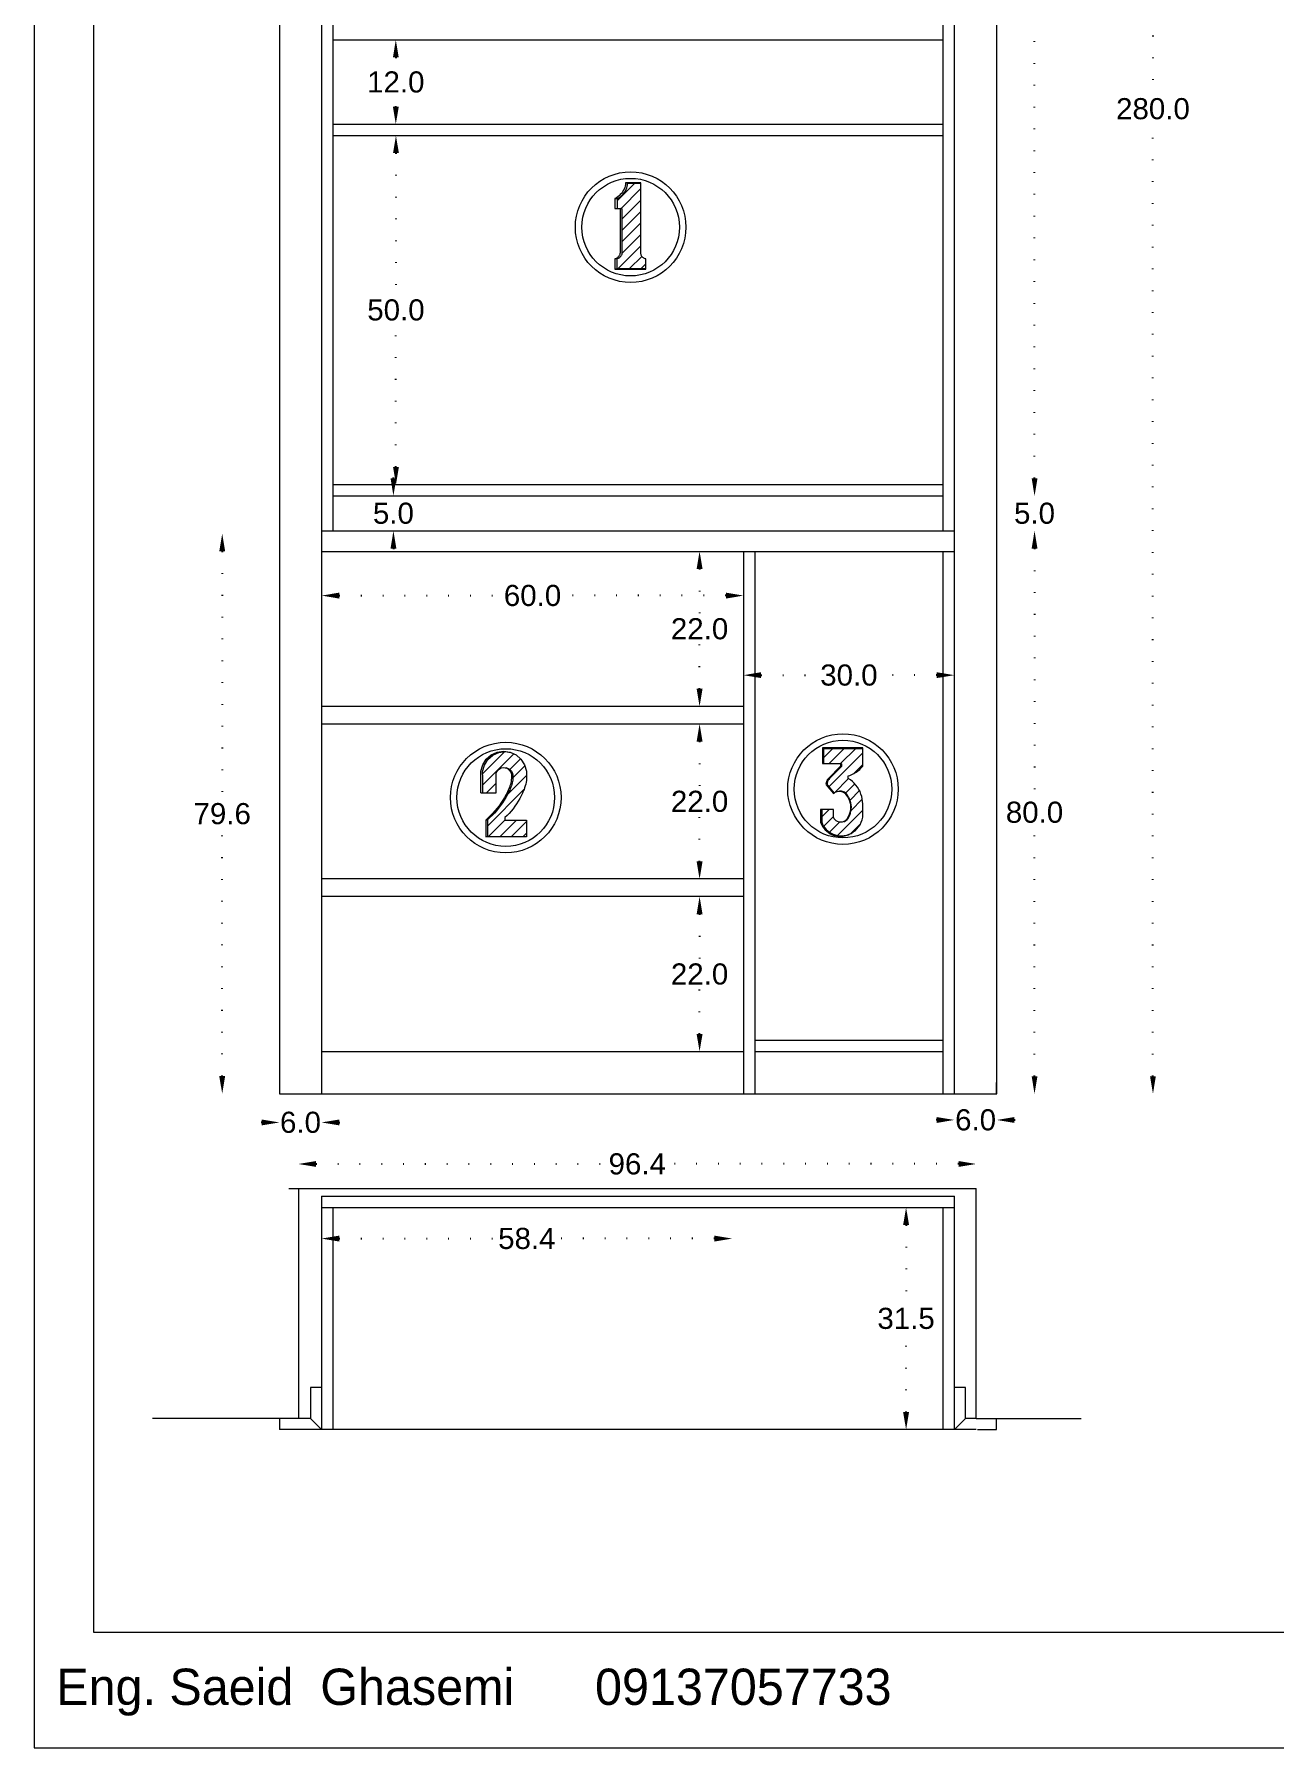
# Model space of a CAD drawing. Header units: inches. Extents: x 91 to 9019, y -381 to 2878.
# Drawn here: x 2794.9 to 2971.3, y 601.1 to 844.6 of the extents above; entities that cross this region are included whole.
import ezdxf

# ---------------------------------------------------------------- set-up
doc = ezdxf.new("R2010")
doc.units = ezdxf.units.IN
doc.header["$MEASUREMENT"] = 0
doc.linetypes.add('ACAD_ISO07W100', pattern=[3, 0, -3])
doc.styles.get("Standard").update_dxf_attribs({"font": 'arial.ttf'})
doc.dimstyles.get("Standard").update_dxf_attribs({"dimtxt": 3, "dimasz": 2.5, "dimexe": 0.18, "dimexo": 0.0625, "dimgap": 0.09, "dimtad": 0, "dimtih": 1, "dimtoh": 1, "dimdec": 1, "dimzin": 0, "dimdsep": 46, "dimtxsty": 'Standard', "dimcen": 0.09, "dimse1": 1, "dimse2": 1, "dimadec": 0, "dimazin": 0, "dimtfac": 1, "dimtdec": 1, "dimtix": 1, "dimtofl": 0, "dimtmove": 0, "dimatfit": 3, "dimfxl": 1, "dimtolj": 1, "dimtzin": 0, "dimarcsym": 0})

# ---------------------------------------------------------------- blocks, each defined once
blk = doc.blocks.new('*D85')
at = {"color": 0, "linetype": 'ACAD_ISO07W100', "lineweight": -2, "transparency": 16777216}
for p, q in [((2953.96, 971.53), (2953.96, 835.65)), ((2953.96, 696.53), (2953.96, 832.41))]:
    blk.add_line(p, q, dxfattribs=at)
at = {"color": 0, "transparency": 16777216}
for points in [[(2953.54, 971.53), (2954.37, 971.53), (2953.96, 974.03)], [(2953.54, 696.53), (2954.37, 696.53), (2953.96, 694.03)]]:
    blk.add_solid(points, dxfattribs=at)
at = {"layer": 'Defpoints', "color": 0, "transparency": 16777216}
for p in [(2931.76, 974.03), (2931.76, 694.03), (2953.96, 694.03)]:
    blk.add_point(p, dxfattribs=at)
at = {"color": 0, "lineweight": 20, "transparency": 16777216, "insert": (2953.96, 834.03), "char_height": 3, "attachment_point": 5}
blk.add_mtext('\\A1;280.0', dxfattribs=at)
blk = doc.blocks.new('*D87')
at = {"color": 0, "linetype": 'ACAD_ISO07W100', "lineweight": -2, "transparency": 16777216}
for p, q in [((2827.26, 689.96), (2824.76, 689.96)), ((2838.26, 689.96), (2840.76, 689.96))]:
    blk.add_line(p, q, dxfattribs=at)
at = {"color": 0, "transparency": 16777216}
for points in [[(2827.26, 690.37), (2827.26, 689.54), (2829.76, 689.96)], [(2838.26, 690.37), (2838.26, 689.54), (2835.76, 689.96)]]:
    blk.add_solid(points, dxfattribs=at)
at = {"layer": 'Defpoints', "color": 0, "transparency": 16777216}
for p in [(2829.76, 694.03), (2835.76, 694.04), (2835.76, 689.96)]:
    blk.add_point(p, dxfattribs=at)
at = {"color": 0, "lineweight": 20, "transparency": 16777216, "insert": (2832.76, 689.96), "char_height": 3, "attachment_point": 5}
blk.add_mtext('\\A1;6.0', dxfattribs=at)
blk = doc.blocks.new('*D88')
at = {"color": 0, "linetype": 'ACAD_ISO07W100', "lineweight": -2, "transparency": 16777216}
for p, q in [((2923.22, 690.31), (2920.72, 690.31)), ((2934.26, 690.31), (2936.76, 690.31))]:
    blk.add_line(p, q, dxfattribs=at)
at = {"color": 0, "transparency": 16777216}
for points in [[(2923.22, 690.72), (2923.22, 689.89), (2925.72, 690.31)], [(2934.26, 690.72), (2934.26, 689.89), (2931.76, 690.31)]]:
    blk.add_solid(points, dxfattribs=at)
at = {"layer": 'Defpoints', "color": 0, "transparency": 16777216}
for p in [(2925.72, 694.04), (2931.76, 694.03), (2931.76, 690.31)]:
    blk.add_point(p, dxfattribs=at)
at = {"color": 0, "lineweight": 20, "transparency": 16777216, "insert": (2928.74, 690.31), "char_height": 3, "attachment_point": 5}
blk.add_mtext('\\A1;6.0', dxfattribs=at)
blk = doc.blocks.new('*D86')
at = {"color": 0, "linetype": 'ACAD_ISO07W100', "lineweight": -2, "transparency": 16777216}
for p, q in [((2821.63, 771.13), (2821.63, 735.45)), ((2821.63, 696.54), (2821.63, 732.21))]:
    blk.add_line(p, q, dxfattribs=at)
at = {"color": 0, "transparency": 16777216}
for points in [[(2821.21, 771.13), (2822.05, 771.13), (2821.63, 773.63)], [(2821.21, 696.54), (2822.05, 696.54), (2821.63, 694.04)]]:
    blk.add_solid(points, dxfattribs=at)
at = {"layer": 'Defpoints', "color": 0, "transparency": 16777216}
for p in [(2821.63, 773.63), (2835.76, 773.63), (2837.36, 694.04)]:
    blk.add_point(p, dxfattribs=at)
at = {"color": 0, "lineweight": 20, "transparency": 16777216, "insert": (2821.63, 733.83), "char_height": 3, "attachment_point": 5}
blk.add_mtext('\\A1;79.6', dxfattribs=at)
blk = doc.blocks.new('*D89')
at = {"color": 0, "linetype": 'ACAD_ISO07W100', "lineweight": -2, "transparency": 16777216}
for p, q in [((2846.33, 827.73), (2846.33, 807.05)), ((2846.33, 783.13), (2846.33, 803.81))]:
    blk.add_line(p, q, dxfattribs=at)
at = {"color": 0, "transparency": 16777216}
for points in [[(2845.92, 827.73), (2846.75, 827.73), (2846.33, 830.23)], [(2845.92, 783.13), (2846.75, 783.13), (2846.33, 780.63)]]:
    blk.add_solid(points, dxfattribs=at)
at = {"layer": 'Defpoints', "color": 0, "transparency": 16777216}
for p in [(2837.36, 830.23), (2837.36, 780.63), (2846.33, 780.63)]:
    blk.add_point(p, dxfattribs=at)
at = {"color": 0, "lineweight": 20, "transparency": 16777216, "insert": (2846.33, 805.43), "char_height": 3, "attachment_point": 5}
blk.add_mtext('\\A1;50.0', dxfattribs=at)
blk = doc.blocks.new('*D90')
at = {"color": 0, "linetype": 'ACAD_ISO07W100', "lineweight": -2, "transparency": 16777216}
for p, q in [((2846.31, 841.33), (2846.31, 839.45)), ((2846.31, 834.33), (2846.31, 836.21))]:
    blk.add_line(p, q, dxfattribs=at)
at = {"color": 0, "transparency": 16777216}
for points in [[(2845.9, 841.33), (2846.73, 841.33), (2846.31, 843.83)], [(2845.9, 834.33), (2846.73, 834.33), (2846.31, 831.83)]]:
    blk.add_solid(points, dxfattribs=at)
at = {"layer": 'Defpoints', "color": 0, "transparency": 16777216}
for p in [(2837.36, 843.83), (2846.31, 843.83), (2837.36, 831.83)]:
    blk.add_point(p, dxfattribs=at)
at = {"color": 0, "lineweight": 20, "transparency": 16777216, "insert": (2846.31, 837.83), "char_height": 3, "attachment_point": 5}
blk.add_mtext('\\A1;12.0', dxfattribs=at)
blk = doc.blocks.new('*D224')
at = {"color": 0, "linetype": 'ACAD_ISO07W100', "lineweight": -2, "transparency": 16777216}
for p, q in [((2898.24, 753.53), (2906.75, 753.53)), ((2923.22, 753.53), (2914.71, 753.53))]:
    blk.add_line(p, q, dxfattribs=at)
at = {"color": 0, "transparency": 16777216}
for points in [[(2898.24, 753.95), (2898.24, 753.12), (2895.74, 753.53)], [(2923.22, 753.95), (2923.22, 753.12), (2925.72, 753.53)]]:
    blk.add_solid(points, dxfattribs=at)
at = {"layer": 'Defpoints', "color": 0, "transparency": 16777216}
for p in [(2895.74, 758.63), (2925.72, 758.63), (2895.74, 753.53)]:
    blk.add_point(p, dxfattribs=at)
at = {"color": 0, "lineweight": 20, "transparency": 16777216, "insert": (2910.73, 753.53), "char_height": 3, "attachment_point": 5}
blk.add_mtext('\\A1;30.0', dxfattribs=at)
blk = doc.blocks.new('*D225')
at = {"color": 0, "linetype": 'ACAD_ISO07W100', "lineweight": -2, "transparency": 16777216}
for p, q in [((2845.97, 781.53), (2845.97, 784.03)), ((2845.97, 771.53), (2845.97, 769.03))]:
    blk.add_line(p, q, dxfattribs=at)
at = {"color": 0, "transparency": 16777216}
for points in [[(2845.56, 781.53), (2846.39, 781.53), (2845.97, 779.03)], [(2845.56, 771.53), (2846.39, 771.53), (2845.97, 774.03)]]:
    blk.add_solid(points, dxfattribs=at)
at = {"layer": 'Defpoints', "color": 0, "transparency": 16777216}
for p in [(2837.36, 779.03), (2845.97, 779.03), (2837.36, 774.03)]:
    blk.add_point(p, dxfattribs=at)
at = {"color": 0, "lineweight": 20, "transparency": 16777216, "insert": (2845.97, 776.53), "char_height": 3, "attachment_point": 5}
blk.add_mtext('\\A1;5.0', dxfattribs=at)
blk = doc.blocks.new('*D241')
at = {"color": 0, "linetype": 'ACAD_ISO07W100', "lineweight": -2, "transparency": 16777216}
for p, q in [((2838.26, 764.84), (2861.76, 764.84)), ((2893.24, 764.84), (2869.74, 764.84))]:
    blk.add_line(p, q, dxfattribs=at)
at = {"color": 0, "transparency": 16777216}
for points in [[(2838.26, 765.26), (2838.26, 764.42), (2835.76, 764.84)], [(2893.24, 765.26), (2893.24, 764.42), (2895.74, 764.84)]]:
    blk.add_solid(points, dxfattribs=at)
at = {"layer": 'Defpoints', "color": 0, "transparency": 16777216}
for p in [(2895.74, 773.63), (2895.74, 764.84), (2835.76, 694.04)]:
    blk.add_point(p, dxfattribs=at)
at = {"color": 0, "lineweight": 20, "transparency": 16777216, "insert": (2865.75, 764.84), "char_height": 3, "attachment_point": 5}
blk.add_mtext('\\A1;60.0', dxfattribs=at)
blk = doc.blocks.new('*D247')
at = {"color": 0, "linetype": 'ACAD_ISO07W100', "lineweight": -2, "transparency": 16777216}
for p, q in [((2889.5, 768.63), (2889.5, 761.73)), ((2889.5, 751.59), (2889.5, 758.49))]:
    blk.add_line(p, q, dxfattribs=at)
at = {"color": 0, "transparency": 16777216}
for points in [[(2889.08, 768.63), (2889.92, 768.63), (2889.5, 771.13)], [(2889.08, 751.59), (2889.92, 751.59), (2889.5, 749.09)]]:
    blk.add_solid(points, dxfattribs=at)
at = {"layer": 'Defpoints', "color": 0, "transparency": 16777216}
for p in [(2895.74, 771.13), (2889.5, 749.09), (2895.74, 749.09)]:
    blk.add_point(p, dxfattribs=at)
at = {"color": 0, "lineweight": 20, "transparency": 16777216, "insert": (2889.5, 760.11), "char_height": 3, "attachment_point": 5}
blk.add_mtext('\\A1;22.0', dxfattribs=at)
blk = doc.blocks.new('*D248')
at = {"color": 0, "linetype": 'ACAD_ISO07W100', "lineweight": -2, "transparency": 16777216}
for p, q in [((2889.5, 744.09), (2889.5, 737.2)), ((2889.5, 727.06), (2889.5, 733.96))]:
    blk.add_line(p, q, dxfattribs=at)
at = {"color": 0, "transparency": 16777216}
for points in [[(2889.08, 744.09), (2889.92, 744.09), (2889.5, 746.59)], [(2889.08, 727.06), (2889.92, 727.06), (2889.5, 724.56)]]:
    blk.add_solid(points, dxfattribs=at)
at = {"layer": 'Defpoints', "color": 0, "transparency": 16777216}
for p in [(2895.74, 746.59), (2889.5, 724.56), (2895.74, 724.56)]:
    blk.add_point(p, dxfattribs=at)
at = {"color": 0, "lineweight": 20, "transparency": 16777216, "insert": (2889.5, 735.58), "char_height": 3, "attachment_point": 5}
blk.add_mtext('\\A1;22.0', dxfattribs=at)
blk = doc.blocks.new('*D249')
at = {"color": 0, "linetype": 'ACAD_ISO07W100', "lineweight": -2, "transparency": 16777216}
for p, q in [((2889.5, 719.56), (2889.5, 712.67)), ((2889.5, 702.53), (2889.5, 709.42))]:
    blk.add_line(p, q, dxfattribs=at)
at = {"color": 0, "transparency": 16777216}
for points in [[(2889.08, 719.56), (2889.92, 719.56), (2889.5, 722.06)], [(2889.08, 702.53), (2889.92, 702.53), (2889.5, 700.03)]]:
    blk.add_solid(points, dxfattribs=at)
at = {"layer": 'Defpoints', "color": 0, "transparency": 16777216}
for p in [(2895.74, 722.06), (2889.5, 700.03), (2895.74, 700.03)]:
    blk.add_point(p, dxfattribs=at)
at = {"color": 0, "lineweight": 20, "transparency": 16777216, "insert": (2889.5, 711.04), "char_height": 3, "attachment_point": 5}
blk.add_mtext('\\A1;22.0', dxfattribs=at)
blk = doc.blocks.new('*D250')
at = {"color": 0, "linetype": 'ACAD_ISO07W100', "lineweight": -2, "transparency": 16777216}
for p, q in [((2937.12, 771.53), (2937.12, 735.65)), ((2937.12, 696.53), (2937.12, 732.41))]:
    blk.add_line(p, q, dxfattribs=at)
at = {"color": 0, "transparency": 16777216}
for points in [[(2936.71, 771.53), (2937.54, 771.53), (2937.12, 774.03)], [(2936.71, 696.53), (2937.54, 696.53), (2937.12, 694.03)]]:
    blk.add_solid(points, dxfattribs=at)
at = {"layer": 'Defpoints', "color": 0, "transparency": 16777216}
for p in [(2925.72, 774.03), (2925.72, 694.03), (2937.12, 694.03)]:
    blk.add_point(p, dxfattribs=at)
at = {"color": 0, "lineweight": 20, "transparency": 16777216, "insert": (2937.12, 734.03), "char_height": 3, "attachment_point": 5}
blk.add_mtext('\\A1;80.0', dxfattribs=at)
blk = doc.blocks.new('*D251')
at = {"color": 0, "linetype": 'ACAD_ISO07W100', "lineweight": -2, "transparency": 16777216}
for p, q in [((2937.12, 781.53), (2937.12, 784.03)), ((2937.12, 771.53), (2937.12, 769.03))]:
    blk.add_line(p, q, dxfattribs=at)
at = {"color": 0, "transparency": 16777216}
for points in [[(2936.71, 781.53), (2937.54, 781.53), (2937.12, 779.03)], [(2936.71, 771.53), (2937.54, 771.53), (2937.12, 774.03)]]:
    blk.add_solid(points, dxfattribs=at)
at = {"layer": 'Defpoints', "color": 0, "transparency": 16777216}
for p in [(2925.72, 779.03), (2937.12, 779.03), (2925.72, 774.03)]:
    blk.add_point(p, dxfattribs=at)
at = {"color": 0, "lineweight": 20, "transparency": 16777216, "insert": (2937.12, 776.53), "char_height": 3, "attachment_point": 5}
blk.add_mtext('\\A1;5.0', dxfattribs=at)
blk = doc.blocks.new('*D252')
at = {"color": 0, "linetype": 'ACAD_ISO07W100', "lineweight": -2, "transparency": 16777216}
for p, q in [((2937.13, 965.53), (2937.13, 875.15)), ((2937.13, 781.53), (2937.13, 871.91))]:
    blk.add_line(p, q, dxfattribs=at)
at = {"color": 0, "transparency": 16777216}
for points in [[(2936.72, 965.53), (2937.55, 965.53), (2937.13, 968.03)], [(2936.72, 781.53), (2937.55, 781.53), (2937.13, 779.03)]]:
    blk.add_solid(points, dxfattribs=at)
at = {"layer": 'Defpoints', "color": 0, "transparency": 16777216}
for p in [(2925.72, 968.03), (2937.13, 968.03), (2925.72, 779.03)]:
    blk.add_point(p, dxfattribs=at)
at = {"color": 0, "lineweight": 20, "transparency": 16777216, "insert": (2937.13, 873.53), "char_height": 3, "attachment_point": 5}
blk.add_mtext('\\A1;189.0', dxfattribs=at)
blk = doc.blocks.new('*D267')
at = {"color": 0, "linetype": 'ACAD_ISO07W100', "lineweight": -2, "transparency": 16777216}
for p, q in [((2918.86, 675.38), (2918.86, 663.71)), ((2918.86, 648.79), (2918.86, 660.46))]:
    blk.add_line(p, q, dxfattribs=at)
at = {"color": 0, "transparency": 16777216}
for points in [[(2918.44, 675.38), (2919.28, 675.38), (2918.86, 677.88)], [(2918.44, 648.79), (2919.28, 648.79), (2918.86, 646.29)]]:
    blk.add_solid(points, dxfattribs=at)
at = {"layer": 'Defpoints', "color": 0, "transparency": 16777216}
for p in [(2918.86, 677.88), (2925.72, 677.88), (2925.72, 646.29)]:
    blk.add_point(p, dxfattribs=at)
at = {"color": 0, "lineweight": 20, "transparency": 16777216, "insert": (2918.86, 662.09), "char_height": 3, "attachment_point": 5}
blk.add_mtext('\\A1;31.5', dxfattribs=at)
blk = doc.blocks.new('*D270')
at = {"color": 0, "linetype": 'ACAD_ISO07W100', "lineweight": -2, "transparency": 16777216}
for p, q in [((2838.26, 673.45), (2860.96, 673.45)), ((2891.62, 673.45), (2868.92, 673.45))]:
    blk.add_line(p, q, dxfattribs=at)
at = {"color": 0, "transparency": 16777216}
for points in [[(2838.26, 673.87), (2838.26, 673.03), (2835.76, 673.45)], [(2891.62, 673.87), (2891.62, 673.03), (2894.12, 673.45)]]:
    blk.add_solid(points, dxfattribs=at)
at = {"layer": 'Defpoints', "color": 0, "transparency": 16777216}
for p in [(2835.76, 679.48), (2894.12, 679.48), (2835.76, 673.45)]:
    blk.add_point(p, dxfattribs=at)
at = {"color": 0, "lineweight": 20, "transparency": 16777216, "insert": (2864.94, 673.45), "char_height": 3, "attachment_point": 5}
blk.add_mtext('\\A1;58.4', dxfattribs=at)
blk = doc.blocks.new('*D268')
at = {"color": 0, "linetype": 'ACAD_ISO07W100', "lineweight": -2, "transparency": 16777216}
for p, q in [((2834.96, 684.05), (2876.66, 684.05)), ((2926.32, 684.05), (2884.62, 684.05))]:
    blk.add_line(p, q, dxfattribs=at)
at = {"color": 0, "transparency": 16777216}
for points in [[(2834.96, 684.47), (2834.96, 683.64), (2832.46, 684.05)], [(2926.32, 684.47), (2926.32, 683.64), (2928.82, 684.05)]]:
    blk.add_solid(points, dxfattribs=at)
at = {"layer": 'Defpoints', "color": 0, "transparency": 16777216}
for p in [(2928.82, 684.05), (2832.46, 680.58), (2928.82, 680.58)]:
    blk.add_point(p, dxfattribs=at)
at = {"color": 0, "lineweight": 20, "transparency": 16777216, "insert": (2880.64, 684.05), "char_height": 3, "attachment_point": 5}
blk.add_mtext('\\A1;96.4', dxfattribs=at)

msp = doc.modelspace()

# ---------------------------------------------------------------- hatches: boundary and pattern name
at = {"lineweight": 20}
h = msp.add_hatch(dxfattribs=at)
h.set_pattern_fill('ANSI31', color=256, scale=9.218651)
h.set_pattern_definition([(45, (2131.9155, 1362.5044), (-0.8148213, 0.8148213), [])])
h.paths.add_polyline_path([(2881.68, 812.75), (2881.59, 812.8), (2881.51, 812.85), (2881.43, 812.91), (2881.36, 812.98), (2881.3, 813.06), (2881.25, 813.15), (2881.21, 813.24), (2881.18, 813.34), (2881.16, 813.44), (2881.15, 813.54), (2881.15, 823.46), (2879.29, 823.46), (2879.26, 823.23), (2879.22, 823), (2879.15, 822.78), (2879.06, 822.56), (2878.96, 822.35), (2878.84, 822.15), (2878.7, 821.97), (2878.54, 821.79), (2878.37, 821.63), (2878.19, 821.48), (2877.99, 821.36), (2877.79, 821.24), (2877.79, 819.84), (2878.19, 819.84), (2878.5, 819.82), (2878.5, 813.58), (2878.49, 813.48), (2878.47, 813.38), (2878.43, 813.29), (2878.39, 813.21), (2878.34, 813.12), (2878.28, 813.05), (2878.21, 812.98), (2878.14, 812.91), (2878.06, 812.86), (2877.97, 812.81), (2877.88, 812.78), (2877.79, 812.75), (2877.79, 811.32), (2881.87, 811.32), (2881.87, 812.7), (2881.78, 812.72)])
h = msp.add_hatch(dxfattribs=at)
h.set_pattern_fill('ANSI31', color=256, scale=9.218651)
h.set_pattern_definition([(45, (2198.1359, 1282.7421), (-0.8148213, 0.8148213), [])])
h.paths.add_polyline_path([(2912.69, 743.12), (2907.13, 743.12), (2907.13, 740.97), (2909.55, 740.97), (2909.68, 740.93), (2909.68, 740.56), (2907.97, 738.83), (2907.86, 738.71), (2907.81, 738.64), (2907.77, 738.57), (2907.74, 738.5), (2907.7, 738.42), (2907.68, 738.34), (2907.66, 738.26), (2907.64, 738.18), (2907.63, 738.02), (2907.63, 737.94), (2908.64, 736.76), (2908.67, 736.79), (2908.79, 736.89), (2908.93, 736.96), (2909.08, 737.01), (2909.23, 737.04), (2909.39, 737.06), (2909.52, 737.06), (2909.67, 737.04), (2909.82, 737.01), (2909.97, 736.96), (2910.11, 736.89), (2910.23, 736.8), (2910.34, 736.69), (2910.53, 736.46), (2910.69, 736.21), (2910.83, 735.95), (2910.93, 735.67), (2911.01, 735.38), (2911.06, 735.09), (2911.08, 734.79), (2911.06, 734.49), (2911.02, 734.2), (2910.94, 733.91), (2910.84, 733.63), (2910.7, 733.37), (2910.61, 733.17), (2910.48, 733), (2910.31, 732.86), (2910.12, 732.75), (2909.99, 732.71), (2909.78, 732.64), (2909.56, 732.62), (2909.34, 732.64), (2909.13, 732.71), (2908.94, 732.81), (2908.77, 732.96), (2908.64, 733.13), (2908.54, 733.33), (2908.54, 734.44), (2906.86, 734.44), (2906.86, 732.64), (2906.98, 732.36), (2907.13, 732.09), (2907.3, 731.84), (2907.5, 731.61), (2907.72, 731.4), (2907.97, 731.22), (2908.23, 731.06), (2908.5, 730.92), (2908.79, 730.82), (2909.09, 730.75), (2909.39, 730.71), (2909.69, 730.7), (2910.06, 730.73), (2910.42, 730.8), (2910.77, 730.91), (2911.03, 731.03), (2911.31, 731.2), (2911.61, 731.42), (2911.88, 731.68), (2912.11, 731.97), (2912.31, 732.28), (2912.48, 732.62), (2912.6, 732.97), (2912.69, 733.33), (2912.69, 735.22), (2912.67, 735.58), (2912.63, 735.94), (2912.55, 736.29), (2912.44, 736.64), (2912.31, 736.98), (2912.14, 737.3), (2911.95, 737.61), (2911.73, 737.9), (2911.49, 738.17), (2911.23, 738.42), (2910.94, 738.65), (2910.64, 738.85), (2910.64, 739.22), (2910.84, 739.28), (2911.03, 739.36), (2911.22, 739.44), (2911.41, 739.54), (2911.59, 739.64), (2911.77, 739.75), (2911.94, 739.87), (2912.1, 740), (2912.26, 740.14), (2912.41, 740.29), (2912.55, 740.44), (2912.69, 740.6)])
h = msp.add_hatch(dxfattribs=at)
h.set_pattern_fill('ANSI31', color=256, scale=9.218651)
h.set_pattern_definition([(45, (2132.9083, 1281.657), (-0.8148213, 0.8148213), [])])
h.paths.add_polyline_path([(2864.87, 732.93), (2861.83, 732.93), (2861.83, 733.29), (2862.14, 733.59), (2862.44, 733.89), (2862.72, 734.21), (2862.99, 734.55), (2863.25, 734.89), (2863.49, 735.24), (2863.72, 735.61), (2863.93, 735.98), (2864.13, 736.36), (2864.31, 736.75), (2864.48, 737.14), (2864.54, 737.29), (2864.63, 737.54), (2864.71, 737.79), (2864.78, 738.05), (2864.83, 738.31), (2864.87, 738.57), (2864.9, 738.84), (2864.91, 739.1), (2864.91, 739.37), (2864.9, 739.63), (2864.87, 739.89), (2864.61, 740.79), (2864.11, 741.58), (2863.41, 742.19), (2862.65, 742.54), (2861.85, 742.66), (2860.94, 742.52), (2860.1, 742.14), (2859.4, 741.53), (2858.91, 740.75), (2858.66, 739.86), (2858.67, 738.94), (2858.67, 736.82), (2860.57, 736.82), (2860.57, 739.61), (2860.75, 739.94), (2860.99, 740.18), (2861.3, 740.34), (2861.64, 740.39), (2861.85, 740.36), (2861.98, 740.34), (2861.99, 740.34), (2862.19, 740.3), (2862.49, 740.15), (2862.74, 739.91), (2862.9, 739.61), (2862.96, 739.28), (2862.96, 739.06), (2862.95, 738.85), (2862.93, 738.63), (2862.9, 738.42), (2862.86, 738.21), (2862.8, 738), (2862.74, 737.79), (2862.67, 737.59), (2862.59, 737.39), (2862.5, 737.19), (2862.4, 736.97), (2862.19, 736.56), (2861.97, 736.15), (2861.73, 735.76), (2861.48, 735.37), (2861.21, 735), (2860.93, 734.63), (2860.64, 734.27), (2860.33, 733.93), (2860.01, 733.6), (2859.68, 733.28), (2859.33, 732.97), (2859.33, 730.62), (2864.87, 730.62)])

# ---------------------------------------------------------------- linework, layer by layer
for p, q in [((2829.76, 974.03), (2829.76, 694.03)), ((2835.76, 974.03), (2835.76, 694.04)), ((2925.72, 694.04), (2925.72, 974.03)), ((2931.76, 694.03), (2931.76, 974.03)), ((2837.36, 968.03), (2837.36, 774.03)), ((2924.12, 774.03), (2924.12, 968.03)), ((2837.36, 843.83), (2924.12, 843.83)), ((2837.36, 843.83), (2867.36, 843.83)), ((2837.36, 831.83), (2924.12, 831.83)), ((2837.36, 830.23), (2924.12, 830.23)), ((2877.79, 821.24), (2877.79, 819.84)), ((2877.79, 811.32), (2881.87, 811.32)), ((2837.36, 780.63), (2924.12, 780.63)), ((2837.36, 779.03), (2924.12, 779.03)), ((2835.76, 774.03), (2925.72, 774.03)), ((2835.76, 771.13), (2895.74, 771.13)), ((2895.74, 771.13), (2895.74, 694.03)), ((2895.74, 771.13), (2925.72, 771.13)), ((2897.34, 771.13), (2897.34, 694.03)), ((2924.12, 694.03), (2924.12, 771.13)), ((2895.74, 749.09), (2835.76, 749.09)), ((2895.74, 746.59), (2835.76, 746.59)), ((2906.97, 743.18), (2906.97, 740.97)), ((2907.13, 743.12), (2907.13, 740.97)), ((2906.97, 740.97), (2907.13, 740.97)), ((2907.13, 740.97), (2909.55, 740.97)), ((2909.55, 740.97), (2909.68, 740.93)), ((2909.68, 740.93), (2909.68, 740.56)), ((2909.99, 732.71), (2909.78, 732.64)), ((2895.74, 724.56), (2835.76, 724.56)), ((2895.74, 722.06), (2835.76, 722.06)), ((2897.34, 701.63), (2924.12, 701.63)), ((2835.76, 700.03), (2895.74, 700.03)), ((2897.34, 700.03), (2924.12, 700.03)), ((2931.72, 694.04), (2931.72, 695.64)), ((2829.76, 694.03), (2931.76, 694.03)), ((2831.08, 680.58), (2927.45, 680.58)), ((2832.46, 680.58), (2928.82, 680.58)), ((2832.46, 680.58), (2832.46, 647.89)), ((2832.46, 680.58), (2928.82, 680.58)), ((2928.82, 647.89), (2928.82, 680.58)), ((2835.76, 679.48), (2835.76, 646.29)), ((2835.76, 679.48), (2925.72, 679.48)), ((2835.76, 677.88), (2925.72, 677.88)), ((2837.36, 677.88), (2837.36, 646.29)), ((2924.12, 646.29), (2924.12, 677.88)), ((2925.72, 646.29), (2925.72, 679.48)), ((2834.16, 652.29), (2834.16, 647.89)), ((2835.76, 652.29), (2834.16, 652.29)), ((2927.32, 652.29), (2925.72, 652.29)), ((2927.32, 647.89), (2927.32, 652.29)), ((2834.16, 647.89), (2811.74, 647.89)), ((2829.76, 647.89), (2829.76, 646.29)), ((2834.16, 647.89), (2835.76, 646.29)), ((2927.32, 647.89), (2925.72, 646.29)), ((2928.82, 647.89), (2927.32, 647.89)), ((2928.82, 649.49), (2928.83, 649.49)), ((2928.82, 647.89), (2943.76, 647.89)), ((2931.72, 646.29), (2931.72, 647.89)), ((2928.82, 646.29), (2829.76, 646.29)), ((2929.02, 646.29), (2931.72, 646.29))]:
    msp.add_line(p, q, dxfattribs=at)
for points in [[(2794.91, 1099.94), (2794.91, 601.08), (3147.64, 601.08), (3147.64, 1099.94)], [(2803.31, 1091.54), (2803.31, 617.51), (3139.24, 617.51), (3139.24, 1091.54)], [(2907.13, 743.12), (2912.69, 743.12), (2912.69, 743.18), (2906.97, 743.18)], [(2909.67, 737.04), (2909.52, 737.06), (2909.39, 737.06), (2909.54, 737.04), (2909.69, 737.01), (2909.84, 736.96), (2909.98, 736.89), (2910.1, 736.79), (2910.22, 736.69), (2910.41, 736.45), (2910.57, 736.2), (2910.71, 735.93), (2910.82, 735.65), (2910.89, 735.36), (2910.94, 735.07), (2910.96, 734.77), (2910.94, 734.47), (2910.9, 734.17), (2910.82, 733.88), (2910.72, 733.6), (2910.58, 733.33), (2910.49, 733.13), (2910.35, 732.96), (2910.18, 732.81), (2909.99, 732.71), (2910.12, 732.75), (2910.31, 732.86), (2910.48, 733), (2910.61, 733.17), (2910.7, 733.37), (2910.84, 733.63), (2910.94, 733.91), (2911.02, 734.2), (2911.06, 734.49), (2911.08, 734.79), (2911.06, 735.09), (2911.01, 735.38), (2910.93, 735.67), (2910.83, 735.95), (2910.69, 736.21), (2910.53, 736.46), (2910.34, 736.69), (2910.23, 736.8), (2910.11, 736.89), (2909.97, 736.96), (2909.82, 737.01)]]:
    msp.add_lwpolyline(points, close=True, dxfattribs=at)
for points in [[(2877.47, 811.26), (2881.87, 811.26), (2881.87, 811.32), (2881.87, 812.7), (2881.78, 812.72), (2881.68, 812.75), (2881.59, 812.8), (2881.51, 812.85), (2881.43, 812.91), (2881.36, 812.98), (2881.3, 813.06), (2881.25, 813.15), (2881.21, 813.24), (2881.18, 813.34), (2881.16, 813.44), (2881.15, 813.54), (2881.15, 823.46), (2881.15, 823.52), (2878.99, 823.52), (2878.96, 823.29), (2878.91, 823.05), (2878.85, 822.83), (2878.76, 822.61), (2878.65, 822.4), (2878.53, 822.2), (2878.39, 822.01), (2878.23, 821.83), (2878.06, 821.67), (2877.88, 821.52), (2877.68, 821.39), (2877.47, 821.28), (2877.47, 819.84), (2877.79, 819.84), (2878.19, 819.84), (2878.19, 813.54), (2878.18, 813.44), (2878.16, 813.34), (2878.12, 813.25), (2878.08, 813.16), (2878.03, 813.08), (2877.97, 813), (2877.9, 812.93), (2877.83, 812.87), (2877.74, 812.81), (2877.66, 812.77), (2877.57, 812.73), (2877.47, 812.7), (2877.47, 811.26), (2877.79, 811.32), (2877.79, 812.75), (2877.88, 812.78), (2877.97, 812.81), (2878.06, 812.86), (2878.14, 812.91), (2878.21, 812.98), (2878.28, 813.05), (2878.34, 813.12), (2878.39, 813.21), (2878.43, 813.29), (2878.47, 813.38), (2878.49, 813.48), (2878.5, 813.58), (2878.5, 819.82), (2878.19, 819.84)], [(2877.47, 821.28), (2877.79, 821.24), (2877.99, 821.36), (2878.19, 821.48), (2878.37, 821.63), (2878.54, 821.79), (2878.7, 821.97), (2878.84, 822.15), (2878.96, 822.35), (2879.06, 822.56), (2879.15, 822.78), (2879.22, 823), (2879.26, 823.23), (2879.29, 823.46)], [(2878.99, 823.52), (2879.29, 823.46), (2881.15, 823.46)], [(2911.61, 731.42), (2911.88, 731.68), (2912.11, 731.97), (2912.31, 732.28), (2912.48, 732.62), (2912.6, 732.97), (2912.69, 733.33), (2912.69, 735.22), (2912.67, 735.58), (2912.63, 735.94), (2912.55, 736.29), (2912.44, 736.64), (2912.31, 736.98), (2912.14, 737.3), (2911.95, 737.61), (2911.73, 737.9), (2911.49, 738.17), (2911.23, 738.42), (2910.94, 738.65), (2910.64, 738.85), (2910.64, 739.22), (2910.84, 739.28), (2911.03, 739.36), (2911.22, 739.44), (2911.41, 739.54), (2911.59, 739.64), (2911.77, 739.75), (2911.94, 739.87), (2912.1, 740), (2912.26, 740.14), (2912.41, 740.29), (2912.55, 740.44), (2912.69, 740.6), (2912.69, 743.12)], [(2858.42, 736.82), (2858.42, 738.96), (2858.41, 739.89), (2858.67, 740.79), (2859.17, 741.58), (2859.87, 742.19), (2860.72, 742.58), (2861.64, 742.71), (2862.56, 742.58), (2862.65, 742.54), (2863.41, 742.19), (2864.11, 741.58), (2864.61, 740.79), (2864.87, 739.89), (2864.9, 739.63), (2864.91, 739.37), (2864.91, 739.1), (2864.9, 738.84), (2864.87, 738.57), (2864.83, 738.31), (2864.78, 738.05), (2864.71, 737.79), (2864.63, 737.54), (2864.54, 737.29), (2864.48, 737.14), (2864.31, 736.75), (2864.13, 736.36), (2863.93, 735.98), (2863.72, 735.61), (2863.49, 735.24), (2863.25, 734.89), (2862.99, 734.55), (2862.72, 734.21), (2862.44, 733.89), (2862.14, 733.59), (2861.83, 733.29), (2861.83, 732.93), (2864.87, 732.93), (2864.87, 730.62), (2864.87, 730.56), (2859.1, 730.56)], [(2858.42, 736.82), (2858.67, 736.82), (2860.57, 736.82), (2860.57, 739.55), (2860.58, 739.64), (2860.75, 739.94), (2860.99, 740.18), (2861.3, 740.34), (2861.64, 740.39), (2861.85, 740.36), (2861.98, 740.34), (2861.99, 740.34)], [(2858.67, 736.82), (2858.67, 738.94), (2858.66, 739.86), (2858.91, 740.75), (2859.4, 741.53), (2860.1, 742.14), (2860.94, 742.52), (2861.85, 742.66), (2862.65, 742.54)], [(2909.55, 740.6), (2907.82, 738.85), (2907.71, 738.72), (2907.66, 738.65), (2907.62, 738.58), (2907.58, 738.51), (2907.55, 738.43), (2907.53, 738.35), (2907.5, 738.27), (2907.49, 738.19), (2907.47, 738.03), (2907.48, 737.95), (2908.56, 736.69), (2908.64, 736.76), (2908.67, 736.79), (2908.79, 736.89), (2908.93, 736.96), (2909.08, 737.01), (2909.23, 737.04), (2909.39, 737.06)], [(2909.55, 740.97), (2909.55, 740.6), (2909.68, 740.56), (2907.97, 738.83), (2907.86, 738.71), (2907.81, 738.64), (2907.77, 738.57), (2907.74, 738.5), (2907.7, 738.42), (2907.68, 738.34), (2907.66, 738.26), (2907.64, 738.18), (2907.63, 738.02), (2907.63, 737.94), (2908.64, 736.76)], [(2862.53, 739.94), (2862.7, 739.64), (2862.76, 739.3), (2862.76, 739.08), (2862.75, 738.87), (2862.73, 738.65), (2862.69, 738.43), (2862.65, 738.22), (2862.6, 738.01), (2862.54, 737.8), (2862.47, 737.6), (2862.39, 737.39), (2862.29, 737.2), (2862.19, 736.97), (2861.98, 736.55), (2861.76, 736.15), (2861.52, 735.75), (2861.26, 735.36), (2860.99, 734.98), (2860.71, 734.61), (2860.41, 734.25), (2860.1, 733.9), (2859.78, 733.57), (2859.45, 733.24), (2859.1, 732.93), (2859.1, 730.56), (2859.33, 730.62), (2864.87, 730.62)], [(2862.53, 739.94), (2862.29, 740.18), (2861.99, 740.34), (2862.19, 740.3), (2862.49, 740.15), (2862.74, 739.91), (2862.9, 739.61), (2862.96, 739.28), (2862.96, 739.06), (2862.95, 738.85), (2862.93, 738.63), (2862.9, 738.42), (2862.86, 738.21), (2862.8, 738), (2862.74, 737.79), (2862.67, 737.59), (2862.59, 737.39), (2862.5, 737.19), (2862.4, 736.97), (2862.19, 736.56), (2861.97, 736.15), (2861.73, 735.76), (2861.48, 735.37), (2861.21, 735), (2860.93, 734.63), (2860.64, 734.27), (2860.33, 733.93), (2860.01, 733.6), (2859.68, 733.28), (2859.33, 732.97)], [(2909.78, 732.64), (2909.56, 732.62), (2909.34, 732.64), (2909.13, 732.71), (2908.94, 732.81), (2908.77, 732.96), (2908.64, 733.13), (2908.54, 733.33), (2908.54, 734.44), (2906.86, 734.44), (2906.7, 734.44), (2906.7, 732.59), (2906.82, 732.31), (2906.97, 732.04), (2907.15, 731.79), (2907.35, 731.56), (2907.57, 731.34), (2907.82, 731.16), (2908.08, 731), (2908.36, 730.86), (2908.65, 730.76), (2908.95, 730.69), (2909.25, 730.65), (2909.56, 730.63), (2909.93, 730.67), (2910.3, 730.74), (2910.65, 730.85), (2910.99, 731.01), (2911.03, 731.03), (2911.31, 731.2), (2911.61, 731.42)], [(2906.86, 734.44), (2906.86, 732.64), (2906.98, 732.36), (2907.13, 732.09), (2907.3, 731.84), (2907.5, 731.61), (2907.72, 731.4), (2907.97, 731.22), (2908.23, 731.06), (2908.5, 730.92), (2908.79, 730.82), (2909.09, 730.75), (2909.39, 730.71), (2909.69, 730.7), (2910.06, 730.73), (2910.42, 730.8), (2910.77, 730.91), (2911.03, 731.03)], [(2859.1, 732.93), (2859.33, 732.97), (2859.33, 730.62)]]:
    msp.add_lwpolyline(points, dxfattribs=at)
for centre, radius in [((2879.7, 817.21), 7.86), ((2879.7, 817.21), 6.94), ((2861.94, 736.14), 7.86), ((2861.94, 736.14), 6.94), ((2909.89, 737.34), 7.86), ((2909.89, 737.34), 6.94)]:
    msp.add_circle(centre, radius, dxfattribs=at)
for p in [(2895.74, 749.09), (2895.74, 724.56)]:
    msp.add_point(p, dxfattribs=at)

# ---------------------------------------------------------------- texts
at = {"lineweight": 20, "insert": (2777.42, 612.32), "char_height": 5.1532, "attachment_point": 1}
msp.add_mtext_dynamic_manual_height_columns('{\\fPlantagenet Cherokee|b0|i0|c0|p18;^IEng. Saeid  Ghasemi      09137057733}', width=227.6206, gutter_width=25.46, heights=[0], dxfattribs=at)

# ---------------------------------------------------------------- dimensions: what is measured, and where the dimension line sits
at = {"lineweight": 20}
dim = msp.add_linear_dim(base=(2953.96, 694.03), p1=(2931.76, 974.03), p2=(2931.76, 694.03), angle=270, dimstyle='Standard', dxfattribs=at)
dim.commit()
dim.dimension.update_dxf_attribs({"geometry": '*D85', "text_midpoint": (2953.96, 834.03), "dimtype": 160})
for base, p1, p2, picture, middle in [((2937.13, 968.03), (2925.72, 779.03), (2925.72, 968.03), '*D252', (2937.13, 873.53)), ((2846.31, 843.83), (2837.36, 831.83), (2837.36, 843.83), '*D90', (2846.31, 837.83)), ((2845.97, 779.03), (2837.36, 774.03), (2837.36, 779.03), '*D225', (2845.97, 776.53)), ((2937.12, 779.03), (2925.72, 774.03), (2925.72, 779.03), '*D251', (2937.12, 776.53)), ((2821.63, 773.63), (2837.36, 694.04), (2835.76, 773.63), '*D86', (2821.63, 733.83)), ((2937.12, 694.03), (2925.72, 774.03), (2925.72, 694.03), '*D250', (2937.12, 734.03)), ((2889.5, 749.09), (2895.74, 771.13), (2895.74, 749.09), '*D247', (2889.5, 760.11)), ((2889.5, 724.56), (2895.74, 746.59), (2895.74, 724.56), '*D248', (2889.5, 735.58)), ((2889.5, 700.03), (2895.74, 722.06), (2895.74, 700.03), '*D249', (2889.5, 711.04))]:
    dim = msp.add_linear_dim(base=base, p1=p1, p2=p2, angle=90, dimstyle='Standard', dxfattribs=at)
    dim.commit()
    dim.dimension.update_dxf_attribs({"geometry": picture, "text_midpoint": middle})
for base, p1, p2, angle, text, picture, middle in [((2846.33, 780.63), (2837.36, 830.23), (2837.36, 780.63), 90, '50.0', '*D89', (2846.33, 805.43)), ((2918.86, 677.88), (2925.72, 646.29), (2925.72, 677.88), 270, '31.5', '*D267', (2918.86, 662.09))]:
    dim = msp.add_linear_dim(base=base, p1=p1, p2=p2, angle=angle, text=text, dimstyle='Standard', dxfattribs=at)
    dim.commit()
    dim.dimension.update_dxf_attribs({"geometry": picture, "text_midpoint": middle})
dim = msp.add_linear_dim(base=(2895.74, 764.84), p1=(2835.76, 694.04), p2=(2895.74, 773.63), dimstyle='Standard', dxfattribs=at)
dim.commit()
dim.dimension.update_dxf_attribs({"geometry": '*D241', "text_midpoint": (2865.75, 764.84), "dimtype": 160})
for base, p1, p2, picture, middle in [((2895.74, 753.53), (2925.72, 758.63), (2895.74, 758.63), '*D224', (2910.73, 753.53)), ((2835.76, 689.96), (2829.76, 694.03), (2835.76, 694.04), '*D87', (2832.76, 689.96)), ((2931.76, 690.31), (2925.72, 694.04), (2931.76, 694.03), '*D88', (2928.74, 690.31)), ((2928.82, 684.05), (2832.46, 680.58), (2928.82, 680.58), '*D268', (2880.64, 684.05)), ((2835.76, 673.45), (2894.12, 679.48), (2835.76, 679.48), '*D270', (2864.94, 673.45))]:
    dim = msp.add_linear_dim(base=base, p1=p1, p2=p2, dimstyle='Standard', dxfattribs=at)
    dim.commit()
    dim.dimension.update_dxf_attribs({"geometry": picture, "text_midpoint": middle})

doc.saveas('drawing.dxf')
